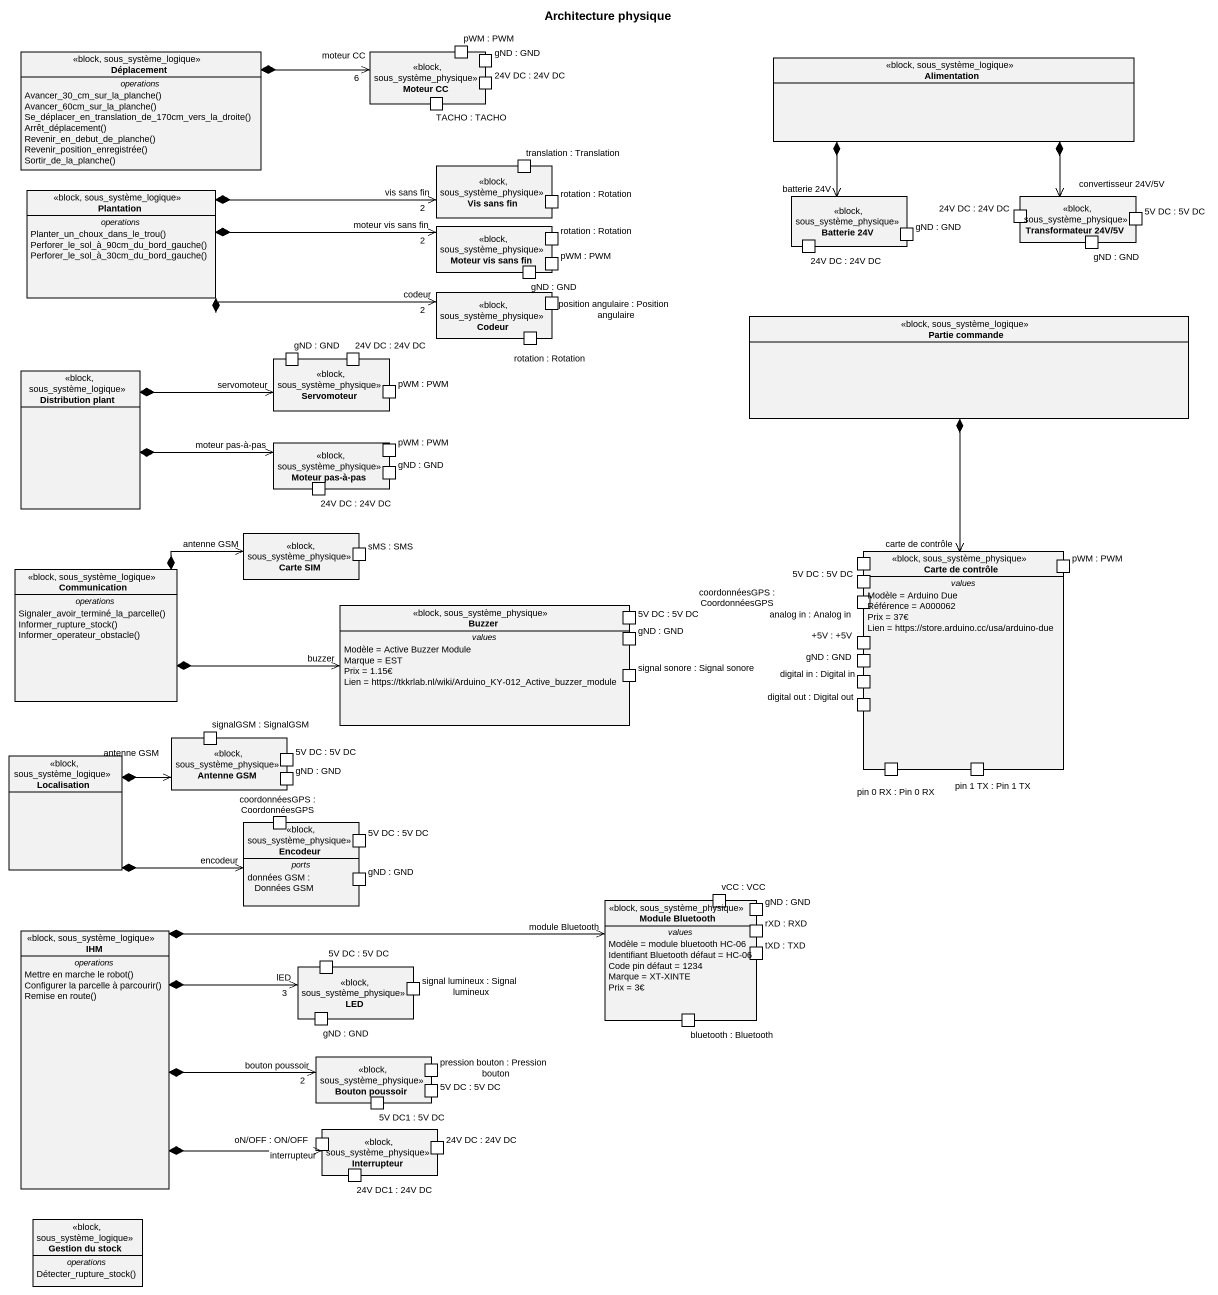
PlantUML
@startuml
title Architecture physique
allowmixing
hide circle
hide empty members
class Déplacement <<block, sous_système_logique>> {
  -- operations --
  Avancer_30_cm_sur_la_planche()
  Avancer_60cm_sur_la_planche()
  Se_déplacer_en_translation_de_170cm_vers_la_droite()
  Arrêt_déplacement()
  Revenir_en_debut_de_planche()
  Revenir_position_enregistrée()
  Sortir_de_la_planche()
}
rectangle "Moteur CC" as Moteur_CC <<block, sous_système_physique>> {
  port "pWM : PWM" as pWM_PWM
  port "24V DC : 24V DC" as p24V_DC_24V_DC
  port "gND : GND" as gND_GND
  port "TACHO : TACHO" as TACHO_TACHO
}
class Alimentation <<block, sous_système_logique>>
class Plantation <<block, sous_système_logique>> {
  -- operations --
  Planter_un_choux_dans_le_trou()
  Perforer_le_sol_à_90cm_du_bord_gauche()
  Perforer_le_sol_à_30cm_du_bord_gauche()
}
rectangle "Vis sans fin" as Vis_sans_fin <<block, sous_système_physique>> {
  port "translation : Translation" as translation_Translation
  port "rotation : Rotation" as rotation_Rotation
}
rectangle "Moteur vis sans fin" as Moteur_vis_sans_fin <<block, sous_système_physique>> {
  port "rotation : Rotation" as rotation_Rotation_2
  port "gND : GND" as gND_GND_3
  port "pWM : PWM" as pWM_PWM_2
}
rectangle "Batterie 24V" as Batterie_24V <<block, sous_système_physique>> {
  port "gND : GND" as gND_GND_2
  port "24V DC : 24V DC" as p24V_DC_24V_DC_3
}
rectangle "Transformateur 24V/5V" as Transformateur_24V_5V <<block, sous_système_physique>> {
  port "24V DC : 24V DC" as p24V_DC_24V_DC_2
  port "5V DC : 5V DC" as p5V_DC_5V_DC
  port "gND : GND" as gND_GND_4
}
rectangle Codeur <<block, sous_système_physique>> {
  port "position angulaire : Position angulaire" as position_angulaire_Position
  port "rotation : Rotation" as rotation_Rotation_3
}
class "Partie commande" as Partie_commande <<block, sous_système_logique>>
class "Distribution plant" as Distribution_plant <<block, sous_système_logique>>
rectangle Servomoteur <<block, sous_système_physique>> {
  port "gND : GND" as gND_GND_5
  port "24V DC : 24V DC" as p24V_DC_24V_DC_4
  port "pWM : PWM" as pWM_PWM_3
}
rectangle "Moteur pas-à-pas" as Moteur_pas_à_pas <<block, sous_système_physique>> {
  port "pWM : PWM" as pWM_PWM_4
  port "gND : GND" as gND_GND_6
  port "24V DC : 24V DC" as p24V_DC_24V_DC_5
}
rectangle "Carte SIM" as Carte_SIM <<block, sous_système_physique>> {
  port "sMS : SMS" as sMS_SMS
}
class Communication <<block, sous_système_logique>> {
  -- operations --
  Signaler_avoir_terminé_la_parcelle()
  Informer_rupture_stock()
  Informer_operateur_obstacle()
}
class "Carte de contrôle" as Carte_de_contrôle <<block, sous_système_physique>> {
  -- values --
  Modèle = Arduino Due
  Référence = A000062
  Prix = 37€
  Lien = https://store.arduino.cc/usa/arduino-due
  -- ports --
  coordonnéesGPS : CoordonnéesGPS
  analog in : Analog in
  pWM : PWM
  5V DC : 5V DC
  digital in : Digital in
  pin 1 TX : Pin 1 TX
  gND : GND
  pin 0 RX : Pin 0 RX
  +5V : +5V
  digital out : Digital out
}
class Buzzer <<block, sous_système_physique>> {
  -- values --
  Modèle = Active Buzzer Module
  Marque = EST
  Prix = 1.15€
  Lien = https://tkkrlab.nl/wiki/Arduino_KY-012_Active_buzzer_module
  -- ports --
  5V DC : 5V DC
  signal sonore : Signal sonore
  gND : GND
}
class Localisation <<block, sous_système_logique>>
rectangle "Antenne GSM" as Antenne_GSM <<block, sous_système_physique>> {
  port "signalGSM : SignalGSM" as signalGSM_SignalGSM
  port "5V DC : 5V DC" as p5V_DC_5V_DC_4
  port "gND : GND" as gND_GND_9
}
class Encodeur <<block, sous_système_physique>> {
  -- ports --
  données GSM : Données GSM
  -- ports --
  coordonnéesGPS : CoordonnéesGPS
  5V DC : 5V DC
  gND : GND
}
class IHM <<block, sous_système_logique>> {
  -- operations --
  Mettre en marche le robot()
  Configurer la parcelle à parcourir()
  Remise en route()
}
class "Module Bluetooth" as Module_Bluetooth <<block, sous_système_physique>> {
  -- values --
  Modèle = module bluetooth HC-06
  Identifiant Bluetooth défaut = HC-06
  Code pin défaut = 1234
  Marque = XT-XINTE
  Prix = 3€
  -- ports --
  tXD : TXD
  rXD : RXD
  gND : GND
  vCC : VCC
  bluetooth : Bluetooth
}
rectangle LED <<block, sous_système_physique>> {
  port "5V DC : 5V DC" as p5V_DC_5V_DC_6
  port "signal lumineux : Signal lumineux" as signal_lumineux_Signal
  port "gND : GND" as gND_GND_12
}
rectangle "Bouton poussoir" as Bouton_poussoir <<block, sous_système_physique>> {
  port "pression bouton : Pression bouton" as pression_bouton_Pression
  port "5V DC : 5V DC" as p5V_DC_5V_DC_7
  port "5V DC1 : 5V DC" as p5V_DC1_5V_DC
}
rectangle Interrupteur <<block, sous_système_physique>> {
  port "oN/OFF : ON/OFF" as oN_OFF_ON_OFF
  port "24V DC : 24V DC" as p24V_DC_24V_DC_6
  port "24V DC1 : 24V DC" as p24V_DC1_24V_DC
}
class "Gestion du stock" as Gestion_du_stock <<block, sous_système_logique>> {
  -- operations --
  Détecter_rupture_stock()
}
Déplacement *-right-> "moteur CC\n6" Moteur_CC
Alimentation *--> "batterie 24V" Batterie_24V
Alimentation *--> "convertisseur 24V/5V" Transformateur_24V_5V
Plantation *-right-> "vis sans fin\n2" Vis_sans_fin
Plantation *-right-> "moteur vis sans fin\n2" Moteur_vis_sans_fin
Plantation *-right-> "codeur\n2" Codeur
Partie_commande *--> "carte de contrôle" Carte_de_contrôle
Distribution_plant *-right-> "servomoteur" Servomoteur
Distribution_plant *-right-> "moteur pas-à-pas" Moteur_pas_à_pas
Communication *-right-> "antenne GSM" Carte_SIM
Communication *-right-> "buzzer" Buzzer
Localisation *-right-> "antenne GSM" Antenne_GSM
Localisation *-right-> "encodeur" Encodeur
IHM *-right-> "module Bluetooth" Module_Bluetooth
IHM *-right-> "lED\n3" LED
IHM *-right-> "bouton poussoir\n2" Bouton_poussoir
IHM *-right-> "interrupteur" Interrupteur
@enduml
